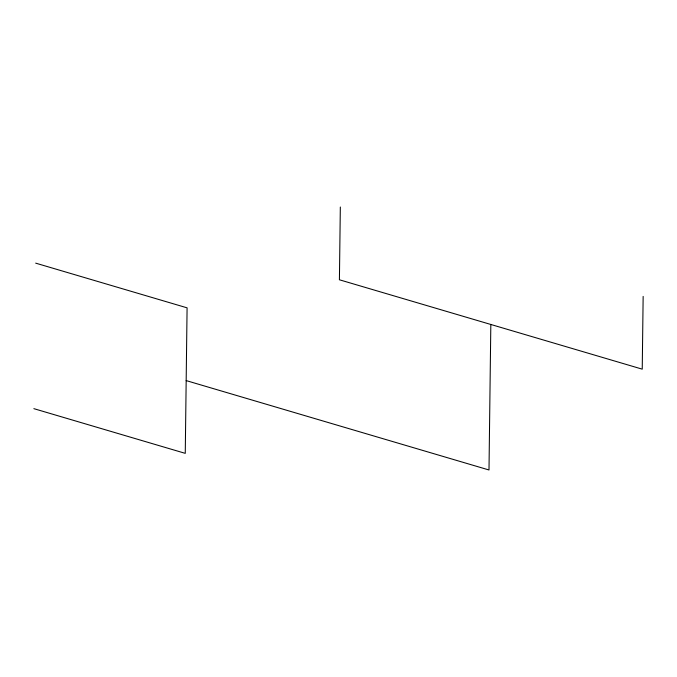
<?xml version="1.0" encoding="UTF-8"?>
<svg xmlns="http://www.w3.org/2000/svg" width="677" height="677" viewBox="0 0 677 677"><rect width="100%" height="100%" fill="white"/><g stroke="black" fill="none" stroke-linecap="round" stroke-linejoin="round"><path stroke-width="1.02" d="M340.328 207.018L339.414 279.779L642.236 369.16L643.15 296.408M490.825 324.469L488.997 469.982L186.175 380.592M35.678 263.141L187.089 307.84L185.261 453.353L33.85 408.654"/></g></svg>
